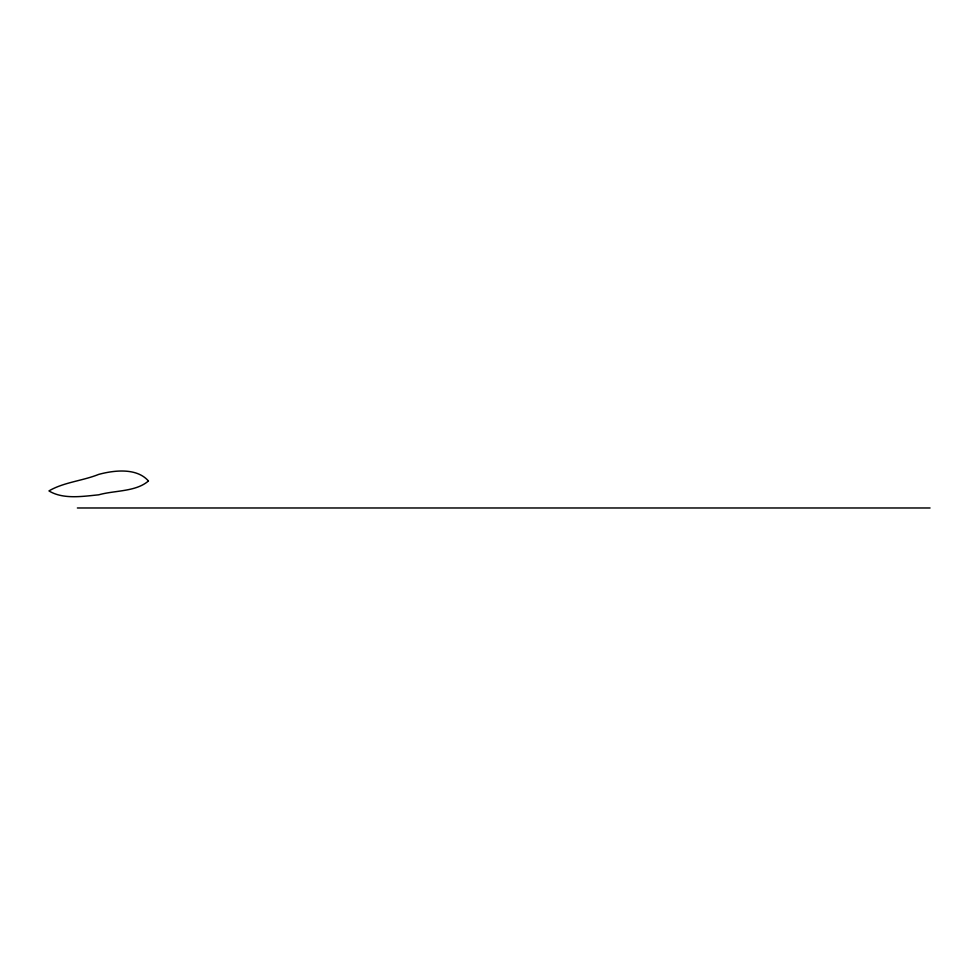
<?xml version="1.0" encoding="UTF-8"?>
<svg xmlns="http://www.w3.org/2000/svg" width="979" height="979" viewBox="0 0 979 979"><rect width="100%" height="100%" fill="white"/><g stroke="black" fill="none" stroke-linecap="round" stroke-linejoin="round"><path stroke-width="1.47" d="M77.378 507.979L930.05 507.979M148.429 480.97C135.897 491.947 114.567 490.308 98.695 494.823C82.603 496.402 63.121 499.571 48.95 490.92C63.562 482.268 82.628 480.86 98.695 474.399C114.408 470.165 136.815 467.668 148.429 480.97"/></g></svg>
